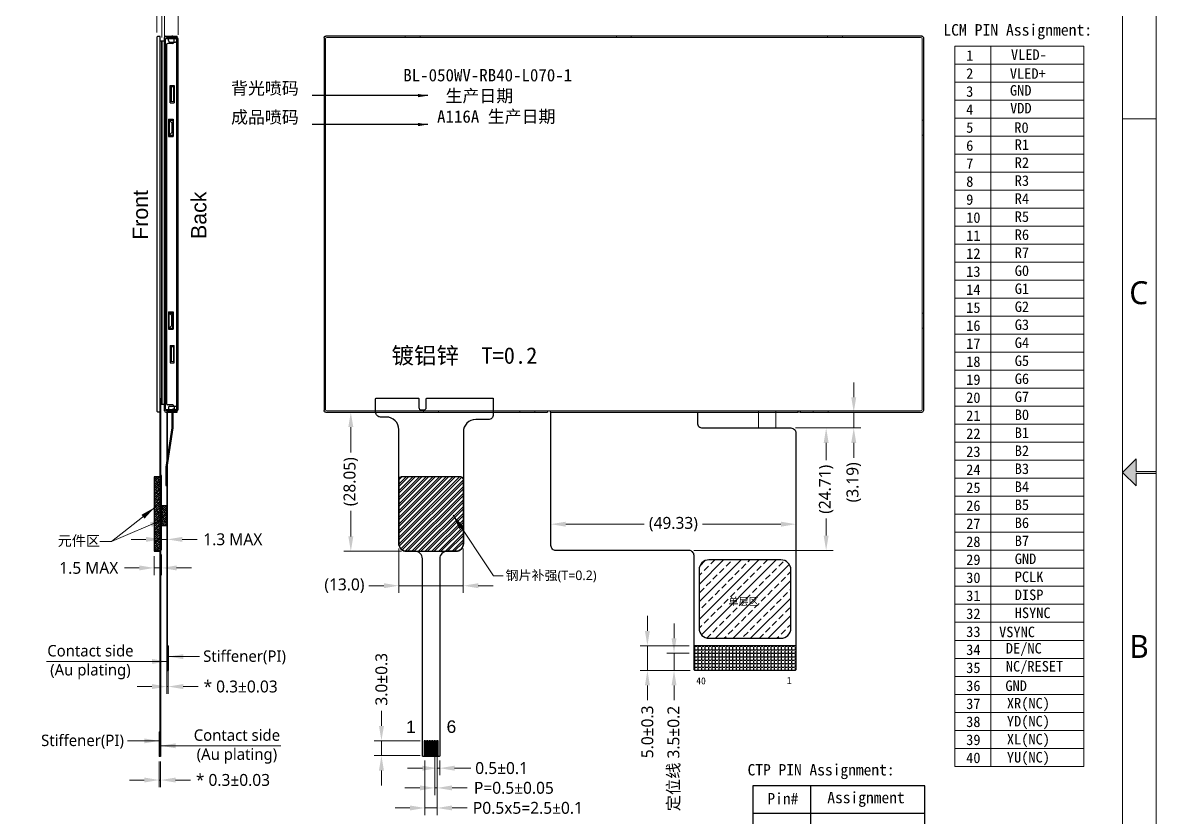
# Model space of a CAD drawing. Header units: inches. Extents: x 6852 to 7269, y -419 to -57.
# Drawn here: x 7040.7 to 7269.1, y -297.6 to -137.3 of the extents above; entities that cross this region are included whole.
import ezdxf
from ezdxf.enums import TextEntityAlignment as Align

# ---------------------------------------------------------------- set-up
doc = ezdxf.new("R2010")
doc.units = ezdxf.units.IN
doc.header["$MEASUREMENT"] = 0
for name, color, linetype in [('BB', 5, 'Continuous'), ('c.g', 252, 'Continuous'), ('Dim', 3, 'Continuous'), ('dwg', 7, 'Continuous'), ('FPC', 11, 'Continuous'), ('SENSOR', 1, 'Continuous'), ('Stiffener', 72, 'Continuous')]:
    doc.layers.add(name, color=color, linetype=linetype)
for name, color, linetype, lineweight in [('Dim-HAM', 150, 'Continuous', 13), ('HOU', 7, 'Continuous', 5), ('LCD', 4, 'Continuous', 15), ('VIEWE_TK', 7, 'Continuous', 18), ('标注', 3, 'Continuous', 13)]:
    doc.layers.add(name, color=color, linetype=linetype, lineweight=lineweight)
doc.styles.add('dwg.arial', font='arial.ttf')
doc.styles.get("Standard").update_dxf_attribs({"font": ''})
doc.styles.add('VIEW 2.5', font='', dxfattribs={"height": 2.5})
doc.styles.add('VIEWE.KT', font='simkai.ttf')
doc.styles.add('WLYH', font='')
doc.styles.add('WLYH_TK', font='')
doc.styles.add('宋体', font='', dxfattribs={"height": 2.5})
doc.styles.get('Standard').set_extended_font_data('SimSun')
doc.styles.get('VIEW 2.5').set_extended_font_data('SimSun')
doc.styles.get('WLYH').set_extended_font_data('Microsoft YaHei')
doc.styles.get('WLYH_TK').set_extended_font_data('Microsoft YaHei')
doc.styles.get('宋体').set_extended_font_data('SimSun')
doc.dimstyles.new('cover glass module', dxfattribs={"dimscale": 1.2, "dimtxt": 2, "dimasz": 2.5, "dimexe": 1.2, "dimexo": 0.8, "dimgap": 0.8, "dimtad": 0, "dimzin": 0, "dimdsep": 46, "dimtxsty": 'WLYH', "dimcen": 2, "dimclrd": 256, "dimclre": 256, "dimclrt": 256, "dimadec": 0, "dimazin": 0, "dimtfac": 1, "dimtmove": 0, "dimatfit": 0, "dimfxl": 1, "dimtolj": 1, "dimtzin": 0, "dimlwd": -1, "dimlwe": -1, "dimarcsym": 0})
doc.dimstyles.new('VIEW 2.5', dxfattribs={"dimscale": 2, "dimtxt": 2.5, "dimasz": 1, "dimexe": 0.5, "dimexo": 0.2, "dimgap": 0.09, "dimtad": 1, "dimzin": 0, "dimdsep": 46, "dimtxsty": 'VIEW 2.5', "dimcen": 0.09, "dimclrd": 256, "dimclre": 256, "dimclrt": 256, "dimadec": 0, "dimazin": 0, "dimtp": 0.01, "dimtm": 0.01, "dimtfac": 0.6, "dimtmove": 0, "dimatfit": 0, "dimfxl": 1, "dimtolj": 1, "dimtzin": 0, "dimarcsym": 0})

# ---------------------------------------------------------------- blocks, each defined once
blk = doc.blocks.new('THT')
at = {"color": 2, "linetype": 'Continuous'}
for p, q in [((7072.43, 2487.68), (7072.43, 2562.93)), ((7072.73, 2563.23), (7074.98, 2563.23)), ((7073.23, 2562.33), (7073.23, 2563.23)), ((7073.23, 2563.03), (7074.98, 2563.03)), ((7074.98, 2563.03), (7074.98, 2563.23)), ((7073.53, 2562.03), (7074.68, 2562.03)), ((7074.98, 2488.93), (7074.98, 2561.73)), ((7073.23, 2546.52), (7074.21, 2546.52)), ((7073.23, 2546.52), (7073.23, 2543.02)), ((7074.21, 2546.52), (7074.21, 2543.02)), ((7073.23, 2543.02), (7074.21, 2543.02)), ((7073.23, 2507.63), (7074.21, 2507.63)), ((7073.23, 2507.63), (7073.23, 2504.13)), ((7074.21, 2507.63), (7074.21, 2504.13)), ((7073.23, 2504.13), (7074.21, 2504.13)), ((7072.73, 2487.43), (7074.98, 2487.43)), ((7073.23, 2488.33), (7073.23, 2487.43)), ((7073.23, 2487.63), (7074.98, 2487.63)), ((7073.53, 2488.63), (7074.68, 2488.63)), ((7074.98, 2487.43), (7074.98, 2487.63))]:
    blk.add_line(p, q, dxfattribs=at)
for centre, start, end in [((7072.73, 2562.93), 90, 180), ((7073.53, 2562.33), 180, 270), ((7074.68, 2561.73), 0, 90.0114), ((7072.73, 2487.73), 180, 270), ((7073.53, 2488.33), 90, 180), ((7074.68, 2488.93), 269.9886, 360)]:
    blk.add_arc(centre, 0.3, start, end, dxfattribs=at)
blk = doc.blocks.new('A$C57BD059E')
at = {"layer": 'Dim', "lineweight": 5}
h = blk.add_hatch(dxfattribs=at)
h.set_pattern_fill('ANSI38', color=1, scale=0.1, style=0)
h.set_pattern_definition([(45, (-6399.0826, -633.5921), (-0.224506403, 0.224506403), []), (135, (-6399.0826, -633.5921), (-0.673519209, 0.224506403), [0.79375, -0.47625])])
h.paths.add_polyline_path([(-0.93, -103.8), (0.27, -103.8), (0.27, -88.8), (-0.93, -88.8)])
at = {"layer": 'c.g'}
blk.add_lwpolyline([(0.27, 0), (0.27, 0), (-0.27, 0), (-0.42, -0.15), (-0.42, -75.55), (-0.27, -75.7), (0.27, -75.7), (0.27, -75.7), (0.27, 0)], dxfattribs=at)
at = {"layer": 'Dim', "color": 1}
blk.add_lwpolyline([(-0.93, -103.8), (0.27, -103.8), (0.27, -88.8), (-0.93, -88.8)], close=True, dxfattribs=at)
at = {"layer": 'Dim', "color": 7}
blk.add_lwpolyline([(0.37, -103.5), (0.57, -103.5), (0.57, -88.5), (0.37, -88.5)], close=True, dxfattribs=at)
at = {"layer": 'FPC'}
for p, q in [((0.27, -145.2), (0.27, -72.9)), ((0.27, -72.9), (0.37, -72.9)), ((0.37, -72.9), (0.37, -145.2)), ((0.37, -145.2), (0.27, -145.2))]:
    blk.add_line(p, q, dxfattribs=at)
at = {"layer": 'FPC', "color": 4, "ltscale": 100}
blk.add_lwpolyline([(0.62, -0.9), (1.12, -0.9), (1.12, -74.2), (0.62, -74.2)], close=True, dxfattribs=at)
at = {"layer": 'SENSOR', "ltscale": 100}
blk.add_lwpolyline([(0.27, -0.9), (0.62, -0.9), (0.62, -74.2), (0.27, -74.2)], close=True, dxfattribs=at)
at = {"layer": 'Stiffener'}
for p, q in [((0.08, -140.2), (0.08, -145.2)), ((0.08, -140.2), (0.37, -140.2)), ((0.37, -145.2), (0.08, -145.2))]:
    blk.add_line(p, q, dxfattribs=at)
blk = doc.blocks.new('*D79')
at = {"layer": 'Defpoints', "color": 0}
for p in [(7071.99, -121.13), (7069.24, -140.34), (7071.99, -140.62)]:
    blk.add_point(p, dxfattribs=at)
at = {"layer": 'Dim-HAM'}
for p, q in [((7069.24, -139.38), (7069.24, -119.69)), ((7071.99, -139.66), (7071.99, -119.69)), ((7066.24, -121.13), (7063.24, -121.13)), ((7069.24, -121.13), (7071.99, -121.13)), ((7074.99, -121.13), (7077.99, -121.13))]:
    blk.add_line(p, q, dxfattribs=at)
for points in [[(7066.24, -120.63), (7066.24, -121.63), (7069.24, -121.13)], [(7074.99, -120.63), (7074.99, -121.63), (7071.99, -121.13)]]:
    blk.add_solid(points, dxfattribs=at)
at = {"layer": 'Dim-HAM', "insert": (7088.18, -121.13), "char_height": 2.4, "attachment_point": 5, "style": 'WLYH'}
blk.add_mtext('\\A1;LCM:2.8%%P0.2', dxfattribs=at)
blk = doc.blocks.new('*D81')
at = {"layer": 'Defpoints', "color": 0}
for p in [(7071.99, -116.06), (7067.69, -140.27), (7071.99, -140.75)]:
    blk.add_point(p, dxfattribs=at)
at = {"layer": 'Dim-HAM'}
for p, q in [((7064.69, -116.06), (7061.69, -116.06)), ((7067.69, -139.31), (7067.69, -114.62)), ((7067.69, -116.06), (7071.99, -116.06)), ((7071.99, -139.79), (7071.99, -114.62)), ((7074.99, -116.06), (7078.92, -116.06))]:
    blk.add_line(p, q, dxfattribs=at)
for points in [[(7064.69, -115.56), (7064.69, -116.56), (7067.69, -116.06)], [(7074.99, -115.56), (7074.99, -116.56), (7071.99, -116.06)]]:
    blk.add_solid(points, dxfattribs=at)
at = {"layer": 'Dim-HAM', "insert": (7095.63, -116.06), "char_height": 2.4, "attachment_point": 5, "style": 'WLYH'}
blk.add_mtext('\\A1;{\\C1;* 4.3%%P0.3 \\A0;(CTP+LCM)}', dxfattribs=at)
blk = doc.blocks.new('*D82')
at = {"layer": 'Defpoints', "color": 0}
for p in [(7069.24, -126.24), (7068.74, -141.23), (7069.24, -141.28)]:
    blk.add_point(p, dxfattribs=at)
at = {"layer": 'Dim-HAM'}
for p, q in [((7068.74, -140.27), (7068.74, -124.8)), ((7069.24, -140.32), (7069.24, -124.8)), ((7065.74, -126.24), (7062.74, -126.24)), ((7068.74, -126.24), (7069.24, -126.24)), ((7072.24, -126.24), (7075.24, -126.24))]:
    blk.add_line(p, q, dxfattribs=at)
for points in [[(7065.74, -125.74), (7065.74, -126.74), (7068.74, -126.24)], [(7072.24, -125.74), (7072.24, -126.74), (7069.24, -126.24)]]:
    blk.add_solid(points, dxfattribs=at)
at = {"layer": 'Dim-HAM', "insert": (7087.25, -126.24), "char_height": 2.4, "attachment_point": 5, "style": 'WLYH'}
blk.add_mtext('\\A1;0.5(框贴泡棉胶)', dxfattribs=at)
blk = doc.blocks.new('*D80')
at = {"layer": 'Defpoints', "color": 0}
for p in [(7068.74, -131.1), (7067.69, -140.27), (7068.74, -141.28)]:
    blk.add_point(p, dxfattribs=at)
at = {"layer": 'Dim-HAM'}
for p, q in [((7067.69, -139.31), (7067.69, -129.66)), ((7068.74, -140.32), (7068.74, -129.66)), ((7064.69, -131.1), (7061.69, -131.1)), ((7067.69, -131.1), (7068.74, -131.1)), ((7071.74, -131.1), (7074.88, -131.1))]:
    blk.add_line(p, q, dxfattribs=at)
for points in [[(7064.69, -130.6), (7064.69, -131.6), (7067.69, -131.1)], [(7071.74, -130.6), (7071.74, -131.6), (7068.74, -131.1)]]:
    blk.add_solid(points, dxfattribs=at)
at = {"layer": 'Dim-HAM', "insert": (7085.43, -131.1), "char_height": 2.4, "attachment_point": 5, "style": 'WLYH'}
blk.add_mtext('\\A1;CTP 1.05%%P0.1', dxfattribs=at)
blk = doc.blocks.new('*D83')
at = {"layer": 'Defpoints', "color": 0}
for p in [(7069.73, -263.63), (7070.03, -263.63), (7070.03, -271.2)]:
    blk.add_point(p, dxfattribs=at)
at = {"layer": 'Dim-HAM'}
for p, q in [((7069.73, -264.59), (7069.73, -272.64)), ((7070.03, -264.59), (7070.03, -272.64)), ((7066.73, -271.2), (7063.73, -271.2)), ((7069.73, -271.2), (7070.03, -271.2)), ((7073.03, -271.2), (7076.03, -271.2))]:
    blk.add_line(p, q, dxfattribs=at)
for points in [[(7066.73, -270.7), (7066.73, -271.7), (7069.73, -271.2)], [(7073.03, -270.7), (7073.03, -271.7), (7070.03, -271.2)]]:
    blk.add_solid(points, dxfattribs=at)
at = {"layer": 'Dim-HAM', "insert": (7084.6, -271.2), "char_height": 2.4, "attachment_point": 5, "style": 'WLYH'}
blk.add_mtext('\\A1;{\\C1;* }0.3%%P0.03', dxfattribs=at)
blk = doc.blocks.new('*D84')
at = {"layer": 'Defpoints', "color": 0}
for p in [(7068.19, -285.32), (7068.49, -285.32), (7068.49, -290.04)]:
    blk.add_point(p, dxfattribs=at)
at = {"layer": 'Dim-HAM'}
for p, q in [((7068.19, -286.28), (7068.19, -291.48)), ((7068.49, -286.28), (7068.49, -291.48)), ((7065.19, -290.04), (7062.19, -290.04)), ((7068.19, -290.04), (7068.49, -290.04)), ((7071.49, -290.04), (7074.49, -290.04))]:
    blk.add_line(p, q, dxfattribs=at)
for points in [[(7065.19, -289.54), (7065.19, -290.54), (7068.19, -290.04)], [(7071.49, -289.54), (7071.49, -290.54), (7068.49, -290.04)]]:
    blk.add_solid(points, dxfattribs=at)
at = {"layer": 'Dim-HAM', "insert": (7083.06, -290.04), "char_height": 2.4, "attachment_point": 5, "style": 'WLYH'}
blk.add_mtext('\\A1;{\\C1;* }0.3%%P0.03', dxfattribs=at)
blk = doc.blocks.new('*D85')
at = {"layer": 'Defpoints', "color": 0}
for p in [(7067.19, -243.92), (7068.69, -243.62), (7067.19, -247.28)]:
    blk.add_point(p, dxfattribs=at)
at = {"layer": 'Dim-HAM'}
for p, q in [((7067.19, -244.88), (7067.19, -248.72)), ((7068.69, -244.58), (7068.69, -248.72)), ((7064.19, -247.28), (7061.19, -247.28)), ((7068.69, -247.28), (7067.19, -247.28)), ((7071.69, -247.28), (7074.69, -247.28))]:
    blk.add_line(p, q, dxfattribs=at)
for points in [[(7064.19, -246.78), (7064.19, -247.78), (7067.19, -247.28)], [(7071.69, -246.78), (7071.69, -247.78), (7068.69, -247.28)]]:
    blk.add_solid(points, dxfattribs=at)
at = {"layer": 'Dim-HAM', "insert": (7054.02, -247.28), "char_height": 2.4, "attachment_point": 5, "style": 'WLYH'}
blk.add_mtext('\\A1;1.5 MAX', dxfattribs=at)
blk = doc.blocks.new('*D86')
at = {"layer": 'Defpoints', "color": 0}
for p in [(7068.53, -238.74), (7069.83, -238.74), (7069.83, -241.52)]:
    blk.add_point(p, dxfattribs=at)
at = {"layer": 'Dim-HAM'}
for p, q in [((7068.53, -239.7), (7068.53, -242.96)), ((7069.83, -239.7), (7069.83, -242.96)), ((7065.53, -241.52), (7062.53, -241.52)), ((7068.53, -241.52), (7069.83, -241.52)), ((7072.83, -241.52), (7075.86, -241.52))]:
    blk.add_line(p, q, dxfattribs=at)
for points in [[(7065.53, -241.02), (7065.53, -242.02), (7068.53, -241.52)], [(7072.83, -241.02), (7072.83, -242.02), (7069.83, -241.52)]]:
    blk.add_solid(points, dxfattribs=at)
at = {"layer": 'Dim-HAM', "insert": (7083.03, -241.52), "char_height": 2.4, "attachment_point": 5, "style": 'WLYH'}
blk.add_mtext('\\A1;1.3 MAX', dxfattribs=at)
blk = doc.blocks.new('*D102')
at = {"layer": 'Defpoints', "color": 0}
for p in [(7121.71, -285.12), (7124.21, -285.12), (7124.21, -295.67)]:
    blk.add_point(p, dxfattribs=at)
at = {"layer": 'Dim-HAM'}
for p, q in [((7121.71, -286.08), (7121.71, -297.11)), ((7124.21, -286.08), (7124.21, -297.11)), ((7118.71, -295.67), (7115.71, -295.67)), ((7121.71, -295.67), (7124.21, -295.67)), ((7127.21, -295.67), (7130.21, -295.67))]:
    blk.add_line(p, q, dxfattribs=at)
for points in [[(7118.71, -295.17), (7118.71, -296.17), (7121.71, -295.67)], [(7127.21, -295.17), (7127.21, -296.17), (7124.21, -295.67)]]:
    blk.add_solid(points, dxfattribs=at)
at = {"layer": 'Dim-HAM', "insert": (7142.47, -295.67), "char_height": 2.4, "attachment_point": 5, "style": 'WLYH'}
blk.add_mtext('\\A1;P0.5x5=2.5%%P0.1', dxfattribs=at)
blk = doc.blocks.new('*D103')
at = {"layer": 'Defpoints', "color": 0}
for p in [(7123.71, -282.12), (7124.21, -282.12), (7124.21, -291.63)]:
    blk.add_point(p, dxfattribs=at)
at = {"layer": 'Dim-HAM'}
for p, q in [((7123.71, -283.08), (7123.71, -293.07)), ((7124.21, -283.08), (7124.21, -293.07)), ((7120.71, -291.63), (7117.71, -291.63)), ((7123.71, -291.63), (7124.21, -291.63)), ((7127.21, -291.63), (7130.21, -291.63))]:
    blk.add_line(p, q, dxfattribs=at)
for points in [[(7120.71, -291.13), (7120.71, -292.13), (7123.71, -291.63)], [(7127.21, -291.13), (7127.21, -292.13), (7124.21, -291.63)]]:
    blk.add_solid(points, dxfattribs=at)
at = {"layer": 'Dim-HAM', "insert": (7139.65, -291.63), "char_height": 2.4, "attachment_point": 5, "style": 'WLYH'}
blk.add_mtext('\\A1;P=0.5%%P0.05', dxfattribs=at)
blk = doc.blocks.new('*D104')
at = {"layer": 'Defpoints', "color": 0}
for p in [(7121.71, -282.12), (7112.97, -285.12), (7121.71, -285.12)]:
    blk.add_point(p, dxfattribs=at)
at = {"layer": 'Dim-HAM'}
for p, q in [((7112.97, -279.12), (7112.97, -276.12)), ((7120.75, -282.12), (7111.53, -282.12)), ((7112.97, -285.12), (7112.97, -282.12)), ((7120.75, -285.12), (7111.53, -285.12)), ((7112.97, -288.12), (7112.97, -291.12))]:
    blk.add_line(p, q, dxfattribs=at)
for points in [[(7112.47, -279.12), (7113.47, -279.12), (7112.97, -282.12)], [(7112.47, -288.12), (7113.47, -288.12), (7112.97, -285.12)]]:
    blk.add_solid(points, dxfattribs=at)
at = {"layer": 'Dim-HAM', "insert": (7112.97, -269.73), "char_height": 2.4, "attachment_point": 5, "rotation": 90, "style": 'WLYH'}
blk.add_mtext('\\A1;3.0%%P0.3', dxfattribs=at)
blk = doc.blocks.new('*D99')
at = {"layer": 'Defpoints', "color": 0}
for p in [(7124.21, -285.12), (7124.71, -285.12), (7124.71, -287.65)]:
    blk.add_point(p, dxfattribs=at)
at = {"layer": 'Dim-HAM'}
for p, q in [((7121.21, -287.65), (7118.21, -287.65)), ((7124.21, -286.08), (7124.21, -289.09)), ((7124.21, -287.65), (7124.71, -287.65)), ((7124.71, -286.08), (7124.71, -289.09)), ((7127.71, -287.65), (7130.96, -287.65))]:
    blk.add_line(p, q, dxfattribs=at)
for points in [[(7121.21, -287.15), (7121.21, -288.15), (7124.21, -287.65)], [(7127.71, -287.15), (7127.71, -288.15), (7124.71, -287.65)]]:
    blk.add_solid(points, dxfattribs=at)
at = {"layer": 'Dim-HAM', "insert": (7137.17, -287.65), "char_height": 2.4, "attachment_point": 5, "style": 'WLYH'}
blk.add_mtext('\\A1;0.5%%P0.1', dxfattribs=at)
blk = doc.blocks.new('*D100')
at = {"layer": 'Defpoints', "color": 0}
for p in [(7175.94, -262.96), (7166.54, -267.96), (7176.14, -267.96)]:
    blk.add_point(p, dxfattribs=at)
at = {"layer": 'Dim-HAM'}
for p, q in [((7166.54, -259.96), (7166.54, -256.96)), ((7174.98, -262.96), (7165.1, -262.96)), ((7166.54, -262.96), (7166.54, -267.96)), ((7175.18, -267.96), (7165.1, -267.96)), ((7166.54, -270.96), (7166.54, -273.96))]:
    blk.add_line(p, q, dxfattribs=at)
for points in [[(7166.04, -259.96), (7167.04, -259.96), (7166.54, -262.96)], [(7166.04, -270.96), (7167.04, -270.96), (7166.54, -267.96)]]:
    blk.add_solid(points, dxfattribs=at)
at = {"layer": 'Dim-HAM', "insert": (7166.54, -280.33), "char_height": 2.4, "attachment_point": 5, "rotation": 90, "style": 'WLYH'}
blk.add_mtext('\\A1;5.0%%P0.3', dxfattribs=at)
blk = doc.blocks.new('*D101')
at = {"layer": 'Defpoints', "color": 0}
for p in [(7175.94, -264.46), (7171.91, -267.96), (7176.14, -267.96)]:
    blk.add_point(p, dxfattribs=at)
at = {"layer": 'Dim-HAM'}
for p, q in [((7171.91, -261.46), (7171.91, -258.46)), ((7174.98, -264.46), (7170.47, -264.46)), ((7171.91, -264.46), (7171.91, -267.96)), ((7175.18, -267.96), (7170.47, -267.96)), ((7171.91, -270.96), (7171.91, -273.96))]:
    blk.add_line(p, q, dxfattribs=at)
for points in [[(7171.41, -261.46), (7172.41, -261.46), (7171.91, -264.46)], [(7171.41, -270.96), (7172.41, -270.96), (7171.91, -267.96)]]:
    blk.add_solid(points, dxfattribs=at)
at = {"layer": 'Dim-HAM', "insert": (7171.91, -285.71), "char_height": 2.4, "attachment_point": 5, "rotation": 90, "style": 'WLYH'}
blk.add_mtext('\\A1;定位线 3.5%%P0.2', dxfattribs=at)
blk = doc.blocks.new('*D105')
at = {"layer": 'Defpoints', "color": 0}
for p in [(7196.44, -238.46), (7147.11, -242.77), (7196.44, -242.77)]:
    blk.add_point(p, dxfattribs=at)
at = {"layer": 'Dim-HAM'}
for p, q in [((7147.11, -241.81), (7147.11, -237.02)), ((7196.44, -241.81), (7196.44, -237.02)), ((7150.11, -238.46), (7165.89, -238.46)), ((7193.44, -238.46), (7177.67, -238.46))]:
    blk.add_line(p, q, dxfattribs=at)
for points in [[(7150.11, -237.96), (7150.11, -238.96), (7147.11, -238.46)], [(7193.44, -237.96), (7193.44, -238.96), (7196.44, -238.46)]]:
    blk.add_solid(points, dxfattribs=at)
at = {"layer": 'Dim-HAM', "insert": (7171.78, -238.46), "char_height": 2.4, "attachment_point": 5, "style": 'WLYH'}
blk.add_mtext('\\A1;(49.33)', dxfattribs=at)
blk = doc.blocks.new('*D106')
at = {"layer": 'Defpoints', "color": 0}
for p in [(7195.44, -219.06), (7202.55, -219.06), (7174.94, -243.77)]:
    blk.add_point(p, dxfattribs=at)
at = {"layer": 'Dim-HAM'}
for p, q in [((7196.4, -219.06), (7203.99, -219.06)), ((7202.55, -222.06), (7202.55, -225.53)), ((7202.55, -240.77), (7202.55, -237.3)), ((7175.9, -243.77), (7203.99, -243.77))]:
    blk.add_line(p, q, dxfattribs=at)
for points in [[(7202.05, -222.06), (7203.05, -222.06), (7202.55, -219.06)], [(7202.05, -240.77), (7203.05, -240.77), (7202.55, -243.77)]]:
    blk.add_solid(points, dxfattribs=at)
at = {"layer": 'Dim-HAM', "insert": (7202.55, -231.42), "char_height": 2.4, "attachment_point": 5, "rotation": 90, "style": 'WLYH'}
blk.add_mtext('\\A1;(24.71)', dxfattribs=at)
blk = doc.blocks.new('*D107')
at = {"layer": 'Defpoints', "color": 0}
for p in [(7195.81, -215.87), (7195.44, -219.06), (7208.11, -219.06)]:
    blk.add_point(p, dxfattribs=at)
at = {"layer": 'Dim-HAM'}
for p, q in [((7208.11, -212.87), (7208.11, -209.87)), ((7196.77, -215.87), (7209.55, -215.87)), ((7208.11, -215.87), (7208.11, -219.06)), ((7196.4, -219.06), (7209.55, -219.06)), ((7208.11, -222.06), (7208.11, -225.06))]:
    blk.add_line(p, q, dxfattribs=at)
for points in [[(7207.61, -212.87), (7208.61, -212.87), (7208.11, -215.87)], [(7207.61, -222.06), (7208.61, -222.06), (7208.11, -219.06)]]:
    blk.add_solid(points, dxfattribs=at)
at = {"layer": 'Dim-HAM', "insert": (7208.11, -230.02), "char_height": 2.4, "attachment_point": 5, "rotation": 90, "style": 'WLYH'}
blk.add_mtext('\\A1;(3.19)', dxfattribs=at)
blk = doc.blocks.new('*D108')
at = {"layer": 'Defpoints', "color": 0}
for p in [(7111.75, -215.87), (7106.8, -243.92), (7117.96, -243.92)]:
    blk.add_point(p, dxfattribs=at)
at = {"layer": 'Dim-HAM'}
for p, q in [((7110.79, -215.87), (7105.36, -215.87)), ((7106.8, -218.87), (7106.8, -224)), ((7106.8, -240.92), (7106.8, -235.78)), ((7117, -243.92), (7105.36, -243.92))]:
    blk.add_line(p, q, dxfattribs=at)
for points in [[(7106.3, -218.87), (7107.3, -218.87), (7106.8, -215.87)], [(7106.3, -240.92), (7107.3, -240.92), (7106.8, -243.92)]]:
    blk.add_solid(points, dxfattribs=at)
at = {"layer": 'Dim-HAM', "insert": (7106.8, -229.89), "char_height": 2.4, "attachment_point": 5, "rotation": 90, "style": 'WLYH'}
blk.add_mtext('\\A1;(28.05)', dxfattribs=at)
blk = doc.blocks.new('*D109')
at = {"layer": 'Defpoints', "color": 0}
for p in [(7116.46, -242.42), (7129.46, -242.42), (7116.46, -250.86)]:
    blk.add_point(p, dxfattribs=at)
at = {"layer": 'Dim-HAM'}
for p, q in [((7116.46, -243.38), (7116.46, -252.3)), ((7129.46, -243.38), (7129.46, -252.3)), ((7113.46, -250.86), (7110.46, -250.86)), ((7129.46, -250.86), (7116.46, -250.86)), ((7132.46, -250.86), (7135.46, -250.86))]:
    blk.add_line(p, q, dxfattribs=at)
for points in [[(7113.46, -250.36), (7113.46, -251.36), (7116.46, -250.86)], [(7132.46, -250.36), (7132.46, -251.36), (7129.46, -250.86)]]:
    blk.add_solid(points, dxfattribs=at)
at = {"layer": 'Dim-HAM', "insert": (7105.51, -250.86), "char_height": 2.4, "attachment_point": 5, "style": 'WLYH'}
blk.add_mtext('\\A1;(13.0)', dxfattribs=at)
blk = doc.blocks.new('VIEWE_TUKUANG')
at = {"layer": 'VIEWE_TK', "lineweight": 0}
blk.add_hatch(color=256, dxfattribs=at).paths.add_polyline_path([(5812.17, 5391.81), (5809.17, 5391.81), (5809.17, 5393.66), (5807.17, 5391.66), (5809.17, 5389.66), (5809.17, 5391.51), (5812.17, 5391.51)])
at = {"layer": 'VIEWE_TK'}
blk.add_line((5812.17, 5444.16), (5807.17, 5444.16), dxfattribs=at)
for points in [[(5812.17, 5281.66), (5505.17, 5281.66), (5505.17, 5501.66), (5812.17, 5501.66)], [(5510.17, 5286.66), (5510.17, 5496.66), (5807.17, 5496.66), (5807.17, 5286.66)]]:
    blk.add_lwpolyline(points, close=True, dxfattribs=at)
at = {"layer": 'VIEWE_TK', "lineweight": 0}
blk.add_lwpolyline([(5812.17, 5391.81), (5809.17, 5391.81), (5809.17, 5393.66), (5807.17, 5391.66), (5809.17, 5389.66), (5809.17, 5391.51), (5812.17, 5391.51)], close=True, dxfattribs=at)
at = {"layer": 'VIEWE_TK', "style": 'WLYH'}
for s, p in [('C', (5808.16, 5416.62)), ('B', (5808.16, 5364.12))]:
    blk.add_text(s, height=3.41, dxfattribs=at).set_placement(p)
at = {"layer": 'VIEWE_TK'}
for tag, style, p in [('MODUEL_NO.', 'WLYH_TK', (5752.37, 5299.13)), ('DRAWN', 'VIEWE.KT', (5788.07, 5299.11)), ('TITLE', 'WLYH_TK', (5752.37, 5294.13)), ('CHECKED', 'VIEWE.KT', (5788.07, 5294.11)), ('APPROVE', 'VIEWE.KT', (5788.07, 5289.11)), ('PAGE', 'VIEWE.KT', (5804.38, 5289.11))]:
    blk.add_attdef(tag, text='', height=1.83, dxfattribs=dict(at, style=style)).set_placement(p, align=Align.MIDDLE)

msp = doc.modelspace()

# ---------------------------------------------------------------- hatches: boundary and pattern name
h = msp.add_hatch()
h.set_pattern_fill('ANSI33', color=6, scale=0.394323, style=0)
h.set_pattern_definition([(45, (6412.6395, -437.6982), (-1.77056, 1.77056), []), (45, (6414.41, -437.6982), (-1.77056, 1.77056), [1.251975, -0.6259876])])
h.paths.add_polyline_path([(7193.444, -245.66), (7178.944, -245.66, 0.4142136), (7176.944, -247.66), (7176.944, -259.46, 0.4142136), (7178.944, -261.46), (7193.444, -261.46, 0.4142136), (7195.444, -259.46), (7195.444, -247.66, 0.4142136)])
h.paths.add_polyline_path([(7182.48, -252.922), (7189.347, -252.922), (7189.347, -255.656), (7182.48, -255.656)], flags=24)
at = {"layer": 'Dim'}
h = msp.add_hatch(dxfattribs=at)
h.set_pattern_fill('ANSI38', color=2, scale=0.1, style=0)
h.set_pattern_definition([(45, (669.20926, -773.71243), (-0.224506403, 0.224506403), []), (135, (669.20926, -773.71243), (-0.673519209, 0.224506403), [0.79375, -0.47625])])
h.paths.add_polyline_path([(7068.532, -238.74), (7069.732, -238.74), (7069.732, -234.74), (7068.532, -234.74)])
at = {"layer": 'FPC'}
h = msp.add_hatch(dxfattribs=at)
h.set_pattern_fill('ANSI32', color=0, scale=0.1, angle=180, style=0)
h.set_pattern_definition([(225, (5781.533, -626.8877), (0.6735192, -0.6735192), []), (225, (5781.084, -626.8877), (0.6735192, -0.6735192), [])])
edge = h.paths.add_edge_path()
edge.add_line((7129.464, -242.415), (7129.464, -229.415))
edge.add_arc((7128.964, -229.415), 0.5, 0, 90)
edge.add_line((7128.964, -228.915), (7116.964, -228.915))
edge.add_arc((7116.964, -229.415), 0.5, 90, 180)
edge.add_line((7116.464, -229.415), (7116.464, -242.415))
edge.add_arc((7117.964, -242.415), 1.5, 180, 270)
edge.add_line((7117.964, -243.915), (7127.964, -243.915))
edge.add_arc((7127.964, -242.415), 1.5, 270, 0)
at = {"layer": 'Stiffener'}
h = msp.add_hatch(dxfattribs=at)
h.set_pattern_fill('ANGLE', color=256, scale=0.1, style=0)
h.set_pattern_definition([(0, (6412.6395, -437.69825), (0, 0.6985), [0.508, -0.1905]), (90, (6412.6395, -437.69825), (-0.6985, 0), [0.508, -0.1905])])
h.paths.add_polyline_path([(7175.944, -262.96), (7175.944, -267.76, 0.4142136), (7176.144, -267.96), (7196.244, -267.96, 0.4142136), (7196.444, -267.76), (7196.444, -262.96)])

# ---------------------------------------------------------------- linework, layer by layer
at = {"color": 6, "linetype": 'Continuous'}
for p, q in [((7069.638, -140.32), (7071.692, -140.32)), ((7069.638, -140.52), (7069.638, -140.32)), ((7069.638, -140.52), (7071.692, -140.52)), ((7070.892, -141.52), (7069.938, -141.52)), ((7070.738, -140.07), (7070.238, -140.32)), ((7070.938, -140.07), (7070.738, -140.07)), ((7070.938, -140.32), (7070.938, -140.07)), ((7071.192, -141.22), (7071.192, -140.52)), ((7071.792, -215.32), (7071.792, -140.62)), ((7071.992, -215.32), (7071.992, -140.62)), ((7069.638, -141.82), (7069.638, -214.12)), ((7070.408, -150.02), (7071.238, -150.02)), ((7070.408, -153.52), (7070.408, -150.02)), ((7071.238, -150.02), (7071.238, -153.52)), ((7070.408, -153.52), (7071.238, -153.52)), ((7070.238, -157.025), (7070.938, -157.025)), ((7070.238, -157.025), (7070.238, -160.025)), ((7070.738, -157.525), (7070.238, -157.025)), ((7070.738, -157.525), (7070.938, -157.525)), ((7070.738, -157.525), (7070.738, -159.525)), ((7070.938, -157.025), (7070.938, -160.025)), ((7070.738, -159.525), (7070.238, -160.025)), ((7070.738, -159.525), (7070.938, -159.525)), ((7070.238, -160.025), (7070.938, -160.025)), ((7070.238, -198.915), (7070.238, -195.915)), ((7070.238, -195.915), (7070.938, -195.915)), ((7070.738, -196.415), (7070.238, -195.915)), ((7070.938, -198.915), (7070.938, -195.915)), ((7070.738, -198.415), (7070.238, -198.915)), ((7070.738, -198.415), (7070.738, -196.415)), ((7070.738, -196.415), (7070.938, -196.415)), ((7070.738, -198.415), (7070.938, -198.415)), ((7070.238, -198.915), (7070.938, -198.915)), ((7070.408, -202.42), (7071.238, -202.42)), ((7070.408, -202.42), (7070.408, -205.92)), ((7071.238, -205.92), (7071.238, -202.42)), ((7070.408, -205.92), (7071.238, -205.92)), ((7070.892, -214.42), (7069.938, -214.42)), ((7069.538, -215.42), (7069.538, -215.62)), ((7069.638, -215.42), (7071.692, -215.42)), ((7069.638, -215.42), (7069.638, -215.62)), ((7069.638, -215.62), (7071.692, -215.62)), ((7070.738, -215.87), (7070.238, -215.62)), ((7070.938, -215.87), (7070.738, -215.87)), ((7070.938, -215.62), (7070.938, -215.87)), ((7071.192, -214.72), (7071.192, -215.17))]:
    msp.add_line(p, q, dxfattribs=at)
at = {"color": 7, "lineweight": 5}
for p, q in [((7228.456, -142.065), (7254.425, -142.065)), ((7254.425, -142.065), (7254.425, -287.291)), ((7254.425, -287.291), (7228.456, -287.291))]:
    msp.add_line(p, q, dxfattribs=at)
at = {"lineweight": 13}
for p, q in [((7228.456, -142.065), (7254.424, -142.065)), ((7228.456, -142.065), (7228.456, -250.985)), ((7228.848, -142.065), (7250.029, -142.065)), ((7228.848, -142.065), (7250.029, -142.065)), ((7235.741, -142.065), (7235.741, -287.291)), ((7228.456, -145.695), (7254.424, -145.695)), ((7228.456, -149.326), (7254.424, -149.326)), ((7228.456, -152.957), (7254.424, -152.957)), ((7228.456, -156.587), (7254.424, -156.587)), ((7228.456, -160.218), (7254.424, -160.218)), ((7228.456, -163.849), (7254.424, -163.849)), ((7228.456, -167.479), (7254.424, -167.479)), ((7228.456, -171.11), (7254.424, -171.11)), ((7228.456, -174.741), (7254.424, -174.741)), ((7228.456, -178.371), (7254.424, -178.371)), ((7228.456, -182.002), (7254.424, -182.002)), ((7228.456, -185.633), (7254.424, -185.633)), ((7228.456, -189.263), (7254.424, -189.263)), ((7228.456, -192.894), (7254.424, -192.894)), ((7228.456, -196.525), (7254.424, -196.525)), ((7228.456, -200.155), (7254.424, -200.155)), ((7228.456, -203.786), (7254.424, -203.786)), ((7228.456, -207.417), (7254.424, -207.417)), ((7228.456, -211.047), (7254.424, -211.047)), ((7228.456, -214.678), (7254.424, -214.678)), ((7228.456, -214.678), (7228.456, -287.291)), ((7228.456, -218.309), (7254.424, -218.309)), ((7228.456, -221.939), (7254.424, -221.939)), ((7228.456, -225.57), (7254.424, -225.57)), ((7228.456, -229.201), (7254.424, -229.201)), ((7228.456, -232.831), (7254.424, -232.831)), ((7228.456, -232.831), (7254.424, -232.831)), ((7228.456, -236.462), (7254.424, -236.462)), ((7228.456, -240.093), (7254.424, -240.093)), ((7228.456, -243.723), (7254.424, -243.723)), ((7228.456, -247.354), (7254.424, -247.354)), ((7228.456, -250.985), (7254.424, -250.985)), ((7228.456, -254.615), (7254.424, -254.615)), ((7228.456, -258.246), (7254.424, -258.246)), ((7228.456, -261.877), (7254.424, -261.877)), ((7228.456, -265.507), (7254.424, -265.507)), ((7228.456, -269.138), (7254.424, -269.138)), ((7228.456, -269.138), (7254.424, -269.138)), ((7228.456, -272.769), (7254.424, -272.769)), ((7228.456, -276.399), (7254.424, -276.399)), ((7228.456, -280.03), (7254.424, -280.03)), ((7228.456, -283.661), (7254.424, -283.661))]:
    msp.add_line(p, q, dxfattribs=at)
at = {"color": 36}
for p, q in [((7070.712, -215.87), (7070.712, -219.06)), ((7070.912, -215.87), (7070.912, -219.075)), ((7070.712, -219.06), (7069.53, -226.938)), ((7070.914, -219.06), (7069.732, -226.938))]:
    msp.add_line(p, q, dxfattribs=at)
at = {"color": 2, "linetype": 'Continuous'}
for points in [[(7101.434, -140.37, -0.4142136), (7101.734, -140.07)], [(7221.834, -140.07, -0.4142136), (7222.134, -140.37)], [(7101.734, -215.87, -0.4142136), (7101.434, -215.57)], [(7222.134, -215.57, -0.4142136), (7221.834, -215.87)]]:
    msp.add_lwpolyline(points, format="xyb", dxfattribs=at)
for points in [[(7101.434, -140.37), (7101.434, -215.57)], [(7221.834, -140.07), (7101.734, -140.07)], [(7222.134, -140.37), (7222.134, -215.57)], [(7101.734, -215.87), (7146.449, -215.87)], [(7146.449, -215.62), (7146.449, -215.87)], [(7146.949, -215.62), (7146.949, -215.87)], [(7146.949, -215.87), (7196.824, -215.87)], [(7196.824, -215.62), (7196.824, -215.87)], [(7197.324, -215.62), (7197.324, -215.87)], [(7197.324, -215.87), (7221.834, -215.87)]]:
    msp.add_lwpolyline(points, dxfattribs=at)
at = {"color": 36}
msp.add_lwpolyline([(7069.732, -226.938), (7069.53, -226.938), (7069.53, -230.677), (7069.732, -230.677)], close=True, dxfattribs=at)
at = {"color": 6}
msp.add_lwpolyline([(7193.444, -245.66), (7178.944, -245.66, 0.4142136), (7176.944, -247.66), (7176.944, -259.46, 0.4142136), (7178.944, -261.46), (7193.444, -261.46, 0.4142136), (7195.444, -259.46), (7195.444, -247.66, 0.4142136)], format="xyb", close=True, dxfattribs=at)
at = {"color": 6, "linetype": 'Continuous'}
for centre, radius, start, end in [((7069.938, -141.82), 0.3, 90, 180), ((7070.892, -141.22), 0.3, 270, 0), ((7071.692, -140.62), 0.3, 0, 90), ((7071.692, -140.62), 0.1, 0, 90.04196), ((7069.938, -214.12), 0.3, 180, 270), ((7070.892, -214.72), 0.3, 0, 90), ((7071.692, -215.32), 0.3, 270, 0), ((7071.692, -215.32), 0.1, 269.95804, 0)]:
    msp.add_arc(centre, radius, start, end, dxfattribs=at)
at = {"layer": 'Dim', "color": 6, "linetype": 'Continuous', "lineweight": 20}
for p, q in [((7101.684, -140.62), (7101.684, -215.32)), ((7221.584, -140.32), (7101.984, -140.32)), ((7117.749, -140.07), (7117.749, -140.32)), ((7120.749, -140.07), (7117.749, -140.07)), ((7120.749, -140.07), (7120.749, -140.32)), ((7160.284, -140.07), (7160.284, -140.32)), ((7163.284, -140.07), (7160.284, -140.07)), ((7163.284, -140.07), (7163.284, -140.32)), ((7202.819, -140.07), (7202.819, -140.32)), ((7205.819, -140.07), (7202.819, -140.07)), ((7205.819, -140.07), (7205.819, -140.32)), ((7221.884, -215.32), (7221.884, -140.62)), ((7101.434, -157.025), (7101.684, -157.025)), ((7101.434, -157.025), (7101.434, -160.025)), ((7222.134, -157.025), (7221.884, -157.025)), ((7222.134, -157.025), (7222.134, -160.025)), ((7101.434, -160.025), (7101.684, -160.025)), ((7222.134, -160.025), (7221.884, -160.025)), ((7101.434, -195.915), (7101.684, -195.915)), ((7101.434, -195.915), (7101.434, -198.915)), ((7222.134, -195.915), (7221.884, -195.915)), ((7222.134, -195.915), (7222.134, -198.915)), ((7101.434, -198.915), (7101.684, -198.915)), ((7222.134, -198.915), (7221.884, -198.915)), ((7070.842, -215.42), (7071.042, -215.17)), ((7070.842, -215.42), (7070.842, -215.62)), ((7071.042, -215.17), (7071.242, -215.17)), ((7071.242, -215.17), (7071.242, -215.42)), ((7221.584, -215.62), (7101.984, -215.62)), ((7121.464, -215.87), (7121.464, -215.62)), ((7124.464, -215.87), (7121.464, -215.87)), ((7124.464, -215.87), (7124.464, -215.62)), ((7140.834, -215.87), (7140.834, -215.62)), ((7143.834, -215.87), (7140.834, -215.87)), ((7143.834, -215.87), (7143.834, -215.62)), ((7199.939, -215.87), (7199.939, -215.62)), ((7202.939, -215.87), (7199.939, -215.87)), ((7202.939, -215.87), (7202.939, -215.62))]:
    msp.add_line(p, q, dxfattribs=at)
at = {"layer": 'Dim', "color": 2}
msp.add_lwpolyline([(7068.532, -238.74), (7069.732, -238.74), (7069.732, -234.74), (7068.532, -234.74)], close=True, dxfattribs=at)
at = {"layer": 'Dim', "color": 0, "const_width": 0.2}
msp.add_lwpolyline([(7175.944, -264.46), (7196.444, -264.46)], dxfattribs=at)
at = {"layer": 'Dim', "color": 0, "flags": 128}
for points in [[(7222.433, -324.214), (7222.433, -291.191), (7187.804, -291.191), (7187.804, -324.214)], [(7199.398, -291.191), (7199.398, -324.214)], [(7187.804, -296.715), (7222.433, -296.715)]]:
    msp.add_lwpolyline(points, dxfattribs=at)
at = {"layer": 'Dim', "color": 6, "linetype": 'Continuous', "lineweight": 20}
for centre, start, end in [((7101.984, -140.62), 90, 180), ((7221.584, -140.62), 0, 90), ((7101.984, -215.32), 180, 270), ((7221.584, -215.32), 270, 360)]:
    msp.add_arc(centre, 0.3, start, end, dxfattribs=at)
at = {"layer": 'FPC', "ltscale": 100}
for p, q in [((7069.732, -215.87), (7069.732, -267.96)), ((7069.832, -215.87), (7069.832, -267.96))]:
    msp.add_line(p, q, dxfattribs=at)
at = {"layer": 'FPC'}
for points in [[(7116.464, -219.365, 0.4142136), (7113.964, -216.865), (7112.802, -216.865, -0.4142136), (7111.802, -215.865), (7111.802, -213.22, -0.4142136), (7112.002, -213.02), (7120.302, -213.02, -0.4142136), (7120.502, -213.22), (7120.502, -214.915, 0.4142136), (7121.002, -215.415), (7121.502, -215.415, 0.4142136), (7122.002, -214.915), (7122.002, -213.22, -0.4142136), (7122.202, -213.02), (7135.302, -213.02, -0.4142136), (7135.502, -213.22), (7135.502, -216.365, -0.4142136), (7134.502, -217.365), (7131.964, -217.365, 0.4142136), (7129.464, -219.865)], [(7129.464, -219.865), (7129.464, -242.415, -0.4142136), (7127.964, -243.915), (7126.214, -243.915, 0.4142136), (7124.714, -245.415), (7124.714, -285.12, -0.4142136), (7124.514, -285.32), (7121.414, -285.32, -0.4142136), (7121.214, -285.12), (7121.214, -245.415, 0.4142136), (7119.714, -243.915), (7117.964, -243.915, -0.4142136), (7116.464, -242.415), (7116.464, -219.365)]]:
    msp.add_lwpolyline(points, format="xyb", dxfattribs=at)
at = {"layer": 'FPC', "ltscale": 100}
msp.add_lwpolyline([(7176.628, -215.87), (7176.628, -218.06, 0.4142136), (7177.628, -219.06), (7195.444, -219.06, -0.4142136), (7196.444, -220.06), (7196.444, -267.76, -0.4142136), (7196.244, -267.96), (7176.144, -267.96, -0.4142136), (7175.944, -267.76), (7175.944, -244.77, 0.4142136), (7174.944, -243.77), (7148.114, -243.77, -0.4142136), (7147.114, -242.77), (7147.114, -215.87)], format="xyb", dxfattribs=at)
at = {"layer": 'FPC', "color": 0}
msp.add_lwpolyline([(7129.464, -242.415), (7129.464, -229.415, 0.4142136), (7128.964, -228.915), (7116.964, -228.915, 0.4142136), (7116.464, -229.415), (7116.464, -242.415, 0.4142136), (7117.964, -243.915), (7127.964, -243.915, 0.4142136)], format="xyb", close=True, dxfattribs=at)
for points in [[(7121.564, -285.12), (7121.864, -285.12), (7121.864, -282.12), (7121.564, -282.12)], [(7122.064, -285.12), (7122.364, -285.12), (7122.364, -282.12), (7122.064, -282.12)], [(7122.564, -285.12), (7122.864, -285.12), (7122.864, -282.12), (7122.564, -282.12)], [(7123.064, -285.12), (7123.364, -285.12), (7123.364, -282.12), (7123.064, -282.12)], [(7123.564, -285.12), (7123.864, -285.12), (7123.864, -282.12), (7123.564, -282.12)], [(7124.064, -285.12), (7124.364, -285.12), (7124.364, -282.12), (7124.064, -282.12)]]:
    msp.add_lwpolyline(points, close=True, dxfattribs=at)
at = {"layer": 'HOU'}
for p, q in [((7069.492, -140.57), (7069.492, -215.37)), ((7071.392, -140.57), (7069.492, -140.57)), ((7070.488, -140.57), (7070.488, -140.32)), ((7070.488, -140.32), (7070.688, -140.32)), ((7071.088, -140.57), (7070.688, -140.32)), ((7071.692, -140.87), (7071.692, -215.07)), ((7070.492, -150.27), (7070.492, -153.27)), ((7070.492, -150.27), (7071.092, -150.27)), ((7070.692, -153.27), (7070.692, -150.27)), ((7071.092, -153.27), (7071.092, -150.27)), ((7070.492, -153.27), (7071.092, -153.27)), ((7070.492, -202.67), (7071.092, -202.67)), ((7070.492, -202.67), (7070.492, -205.67)), ((7070.692, -205.67), (7070.692, -202.67)), ((7071.092, -205.67), (7071.092, -202.67)), ((7070.492, -205.67), (7071.092, -205.67)), ((7071.392, -215.37), (7069.492, -215.37)), ((7070.488, -215.37), (7070.488, -215.62)), ((7070.488, -215.62), (7070.688, -215.62)), ((7071.088, -215.37), (7070.688, -215.62))]:
    msp.add_line(p, q, dxfattribs=at)
for centre, start, end in [((7071.392, -140.87), 0, 90), ((7071.392, -215.07), 270, 0)]:
    msp.add_arc(centre, 0.3, start, end, dxfattribs=at)
at = {"layer": 'Stiffener'}
for p, q in [((7070.032, -262.96), (7069.732, -262.96)), ((7070.032, -262.96), (7070.032, -267.96)), ((7196.444, -262.96), (7175.944, -262.96)), ((7069.732, -267.96), (7070.032, -267.96))]:
    msp.add_line(p, q, dxfattribs=at)
at = {"layer": '标注', "color": 15}
for p, q in [((7188.914, -215.62), (7188.914, -219.06)), ((7192.414, -215.62), (7192.414, -219.06))]:
    msp.add_line(p, q, dxfattribs=at)

# ---------------------------------------------------------------- block references
at = {"layer": 'BB'}
msp.add_blockref('A$C57BD059E', (7068.117, -140.12), dxfattribs=at)
at = {"layer": 'dwg', "color": 0}
msp.add_blockref('THT', (-3.185, -2703.295), dxfattribs=at)
at = {"layer": 'VIEWE_TK', "xscale": 1.35813431768434, "yscale": 1.35813431768434, "zscale": 1.35813431768434}
msp.add_blockref('VIEWE_TUKUANG', (-624.649, -7550.606), dxfattribs=at)

# ---------------------------------------------------------------- texts
at = {"lineweight": 13, "style": '宋体'}
for s, height, p in [('1', 2.123, (7230.757, -145.026)), ('VLED-', 2.1234, (7239.773, -144.851)), ('2', 2.123, (7230.757, -148.657)), ('VLED+', 2.1234, (7239.558, -148.672)), ('3', 2.123, (7230.757, -152.288)), ('GND', 2.1234, (7239.579, -152.056)), ('4', 2.123, (7230.757, -155.918)), ('VDD', 2.1234, (7239.605, -155.646)), ('5', 2.123, (7230.757, -159.549)), ('R0', 2.1234, (7240.45, -159.554)), ('6', 2.123, (7230.757, -163.18)), ('R1', 2.1234, (7240.538, -162.993)), ('7', 2.123, (7230.757, -166.81)), ('R2', 2.1234, (7240.538, -166.624)), ('8', 2.123, (7230.757, -170.441)), ('R3', 2.1234, (7240.538, -170.254)), ('9', 2.123, (7230.757, -174.072)), ('R4', 2.1234, (7240.538, -173.885)), ('10', 2.1234, (7230.757, -177.702)), ('R5', 2.1234, (7240.538, -177.516)), ('11', 2.1234, (7230.757, -181.333)), ('R6', 2.1234, (7240.538, -181.146)), ('R7', 2.1234, (7240.538, -184.777)), ('12', 2.1234, (7230.757, -184.964)), ('13', 2.1234, (7230.757, -188.594)), ('G0', 2.1234, (7240.538, -188.408)), ('14', 2.1234, (7230.757, -192.225)), ('G1', 2.1234, (7240.538, -192.038)), ('15', 2.1234, (7230.757, -195.856)), ('G2', 2.1234, (7240.538, -195.669)), ('16', 2.1234, (7230.757, -199.486)), ('G3', 2.1234, (7240.538, -199.3)), ('G4', 2.1234, (7240.538, -202.93)), ('17', 2.1234, (7230.757, -203.117)), ('18', 2.1234, (7230.757, -206.748)), ('G5', 2.1234, (7240.538, -206.561)), ('19', 2.1234, (7230.757, -210.378)), ('G6', 2.1234, (7240.538, -210.192)), ('20', 2.1234, (7230.757, -214.009)), ('G7', 2.1234, (7240.538, -213.822)), ('21', 2.1234, (7230.757, -217.64)), ('B0', 2.1234, (7240.538, -217.453)), ('22', 2.1234, (7230.757, -221.27)), ('B1', 2.1234, (7240.538, -221.084)), ('23', 2.1234, (7230.757, -224.901)), ('B2', 2.1234, (7240.538, -224.714)), ('24', 2.1234, (7230.757, -228.532)), ('B3', 2.1234, (7240.538, -228.345)), ('25', 2.1234, (7230.757, -232.162)), ('B4', 2.1234, (7240.538, -231.976)), ('26', 2.1234, (7230.757, -235.793)), ('B5', 2.1234, (7240.538, -235.606)), ('27', 2.1234, (7230.757, -239.424)), ('B6', 2.1234, (7240.538, -239.237)), ('28', 2.1234, (7230.757, -243.054)), ('B7', 2.1234, (7240.538, -242.868)), ('GND', 2.1234, (7240.538, -246.498)), ('29', 2.1234, (7230.757, -246.685)), ('30', 2.1234, (7230.757, -250.316)), ('PCLK', 2.1234, (7240.538, -250.129)), ('31', 2.1234, (7230.757, -253.946)), ('DISP', 2.1234, (7240.538, -253.76)), ('32', 2.1234, (7230.757, -257.577)), ('HSYNC', 2.1234, (7240.538, -257.39)), ('33', 2.1234, (7230.757, -261.208)), ('VSYNC', 2.1234, (7237.388, -261.241)), ('DE/NC', 2.1234, (7238.751, -264.535)), ('34', 2.1234, (7230.757, -264.838)), ('35', 2.1234, (7230.757, -268.469)), ('NC/RESET', 2.1234, (7238.751, -268.166)), ('36', 2.1234, (7230.757, -272.1)), ('GND', 2.1234, (7238.655, -272.093)), ('37', 2.1234, (7230.757, -275.73)), ('XR(NC)', 2.1234, (7238.957, -275.614)), ('38', 2.1234, (7230.757, -279.361)), ('YD(NC)', 2.1234, (7238.957, -279.245)), ('XL(NC)', 2.1234, (7238.957, -282.875)), ('39', 2.1234, (7230.757, -282.992)), ('40', 2.1234, (7230.757, -286.622)), ('YU(NC)', 2.1234, (7238.957, -286.506))]:
    msp.add_text(s, height=height, dxfattribs=at).set_placement(p)
at = {"ltscale": 100, "insert": (7117.371, -146.681), "char_height": 2.5, "width": 40.51252, "attachment_point": 1, "style": 'VIEW 2.5'}
msp.add_mtext('BL-050WV-RB40-L070-1\\P     生产日期\\P    {\\C7;A116A} 生产日期', dxfattribs=at)
at = {"insert": (7115, -202.797), "char_height": 3.3179, "width": 177.49866, "attachment_point": 1, "style": '宋体'}
msp.add_mtext('镀铝锌  T=0.2', dxfattribs=at)
at = {"color": 6, "insert": (7182.855, -253.297), "char_height": 1.5, "width": 8.12031, "attachment_point": 1, "style": 'VIEW 2.5'}
msp.add_mtext('单层区', dxfattribs=at)
at = {"layer": 'Dim', "color": 0}
for s, insert, char_height, width, attachment_point in [('LCM PIN Assignment:', (7241.139, -139.185), 2.31939, 40.94946, 5), ('CTP PIN Assignment:', (7201.527, -288.347), 2.29075, 40.44391, 5), ('Assignment', (7210.576, -293.942), 2.2908, 19.38238, 5), ('Pin#', (7190.713, -292.644), 2.2908, 150.05134, 1)]:
    msp.add_mtext(s, dxfattribs=dict(at, insert=insert, char_height=char_height, width=width, attachment_point=attachment_point))
at = {"layer": 'Dim', "color": 1, "ltscale": 100, "char_height": 2.5, "width": 13.995, "attachment_point": 1, "style": 'VIEW 2.5'}
for s, insert in [('背光喷码', (7082.674, -149.316)), ('成品喷码', (7082.674, -155.148))]:
    msp.add_mtext(s, dxfattribs=dict(at, insert=insert))
at = {"layer": 'Dim-HAM', "style": 'dwg.arial'}
for s, p in [('Front', (7065.938, -181.124)), ('Back', (7077.699, -180.954))]:
    msp.add_text(s, height=3.0758, rotation=90, dxfattribs=at).set_placement(p)
at = {"layer": 'Dim-HAM', "color": 7, "style": 'dwg.arial'}
for s, p in [('1', (7117.919, -280.589)), ('6', (7126.086, -280.529))]:
    msp.add_text(s, height=2.52, dxfattribs=at).set_placement(p)
at = {"layer": 'Dim-HAM', "attachment_point": 5, "style": 'WLYH'}
for s, insert, char_height in [('元件区', (7052.008, -241.909), 2.08), ('钢片补强(T=0.2)', (7147.135, -248.978), 1.92), ('Contact side\\P(Au plating)', (7054.346, -266.278), 2.304), ('Stiffener(PI)', (7085.394, -265.311), 2.304), ('Stiffener(PI)', (7052.749, -282.297), 2.304), ('Contact side\\P(Au plating)', (7083.854, -283.286), 2.304)]:
    msp.add_mtext(s, dxfattribs=dict(at, insert=insert, char_height=char_height))
at = {"layer": 'LCD', "color": 1, "lineweight": 13, "style": '宋体'}
for s, height, p in [('40', 1.4129, (7177.34, -270.06)), ('1', 1.413, (7195.116, -269.956))]:
    msp.add_text(s, height=height, dxfattribs=at).set_placement(p, align=Align.MIDDLE)

# ---------------------------------------------------------------- dimensions: what is measured, and where the dimension line sits
at = {"layer": 'Dim-HAM'}
for base, p1, p2, text, override, picture, middle in [((7071.992, -116.063), (7067.692, -140.27), (7071.992, -140.749), '{\\C1;* <>%%P0.3 \\A0;(CTP+LCM)}', {"dimdec": 1}, '*D81', (7095.631, -116.063)), ((7071.992, -121.131), (7069.242, -140.341), (7071.992, -140.62), 'LCM:2.8%%P0.2', {"dimdec": 1}, '*D79', (7088.183, -121.131)), ((7069.242, -126.237), (7068.742, -141.232), (7069.242, -141.277), '<>(框贴泡棉胶)', {"dimdec": 1}, '*D82', (7087.251, -126.237)), ((7069.832, -241.524), (7068.532, -238.74), (7069.832, -238.74), '<> MAX', {"dimdec": 1}, '*D86', (7083.031, -241.524)), ((7070.032, -271.199), (7069.732, -263.632), (7070.032, -263.632), '{\\C1;* }<>%%P0.03', {"dimdec": 1}, '*D83', (7084.595, -271.199)), ((7068.492, -290.039), (7068.192, -285.32), (7068.492, -285.32), '{\\C1;* }<>%%P0.03', {"dimdec": 1}, '*D84', (7083.055, -290.039)), ((7124.714, -287.652), (7124.214, -285.12), (7124.714, -285.12), '<>%%P0.1', {"dimdec": 1, "dimtxsty": 'WLYH'}, '*D99', (7137.17, -287.652))]:
    dim = msp.add_linear_dim(base=base, p1=p1, p2=p2, text=text, dimstyle='cover glass module', override=override, dxfattribs=at)
    dim.commit()
    dim.dimension.update_dxf_attribs({"geometry": picture, "text_midpoint": middle, "dimtype": 160})
dim = msp.add_linear_dim(base=(7068.742, -131.1), p1=(7067.692, -140.27), p2=(7068.742, -141.277), text='CTP <>%%P0.1', dimstyle='cover glass module', dxfattribs=at)
dim.commit()
dim.dimension.update_dxf_attribs({"geometry": '*D80', "text_midpoint": (7085.432, -131.1), "dimtype": 160})
for base, p1, p2, picture, middle in [((7208.11, -219.06), (7195.806, -215.87), (7195.444, -219.06), '*D107', (7208.11, -230.019)), ((7106.802594, -243.91532), (7111.749851, -215.870319), (7117.964324, -243.91532), '*D108', (7106.802594, -229.892819)), ((7202.548, -219.06), (7174.944, -243.77), (7195.444, -219.06), '*D106', (7202.548, -231.415))]:
    dim = msp.add_linear_dim(base=base, p1=p1, p2=p2, angle=90, text='(<>)', dimstyle='cover glass module', dxfattribs=at)
    dim.commit()
    dim.dimension.update_dxf_attribs({"geometry": picture, "text_midpoint": middle, "dimtype": 160})
dim = msp.add_linear_dim(base=(7196.444, -238.462), p1=(7147.114, -242.77), p2=(7196.444, -242.77), text='(<>)', dimstyle='cover glass module', dxfattribs=at)
dim.commit()
dim.dimension.update_dxf_attribs({"geometry": '*D105', "text_midpoint": (7171.779, -238.462)})
for base, p1, p2, text, override, picture, middle in [((7067.192, -247.283), (7068.692, -243.615), (7067.192, -243.915), '<> MAX', {"dimdec": 1}, '*D85', (7054.017, -247.283)), ((7116.464, -250.86), (7129.464, -242.415), (7116.464, -242.415), '(<>)', {"dimdec": 1}, '*D109', (7105.505, -250.86)), ((7124.214, -291.627), (7123.714, -282.12), (7124.214, -282.12), 'P=<>%%P0.05', {"dimdec": 1, "dimtxsty": 'WLYH'}, '*D103', (7139.646, -291.627)), ((7124.214, -295.669), (7121.714, -285.12), (7124.214, -285.12), 'P0.5x5=<>%%P0.1', {"dimdec": 1, "dimtxsty": 'WLYH'}, '*D102', (7142.468, -295.669))]:
    dim = msp.add_linear_dim(base=base, p1=p1, p2=p2, text=text, dimstyle='cover glass module', override=override, dxfattribs=at)
    dim.commit()
    dim.dimension.update_dxf_attribs({"geometry": picture, "text_midpoint": middle})
for base, p1, p2, text, picture, middle in [((7166.538, -267.96), (7175.944, -262.96), (7176.144, -267.96), '<>%%P0.3', '*D100', (7166.538, -280.33)), ((7171.911, -267.96), (7175.944, -264.46), (7176.144, -267.96), '定位线 <>%%P0.2', '*D101', (7171.911, -285.708)), ((7112.972, -285.12), (7121.714, -282.12), (7121.714, -285.12), '<>%%P0.3', '*D104', (7112.972, -269.727))]:
    dim = msp.add_linear_dim(base=base, p1=p1, p2=p2, angle=90, text=text, dimstyle='cover glass module', override={"dimdec": 1}, dxfattribs=at)
    dim.commit()
    dim.dimension.update_dxf_attribs({"geometry": picture, "text_midpoint": middle, "dimtype": 160})

# ---------------------------------------------------------------- leaders
at = {"layer": 'Dim', "ltscale": 100}
for points in [[(7122.336, -152.054), (7098.991, -152.054)], [(7122.336, -157.886), (7098.991, -157.886)]]:
    msp.add_leader(points, dimstyle='VIEW 2.5', override={"dimgap": 0.09, "dimtad": 0}, dxfattribs=at)
at = {"layer": 'Dim-HAM'}
for points in [[(7067.292, -235.087), (7058.583, -241.962)], [(7069.288, -237.394), (7058.583, -241.962), (7056.228, -241.962)]]:
    msp.add_leader(points, dimstyle='cover glass module', dxfattribs=at)
for points in [[(7127.405, -236.659), (7135.573, -248.89), (7137.478, -248.89)], [(7070.032, -265.16), (7076.335, -265.16)], [(7069.732, -266.127), (7045.468, -266.127)], [(7068.192, -282.146), (7061.808, -282.146)], [(7068.492, -283.135), (7092.731, -283.135)]]:
    msp.add_leader(points, dimstyle='cover glass module', override={"dimdec": 1}, dxfattribs=at)

doc.saveas('drawing.dxf')
